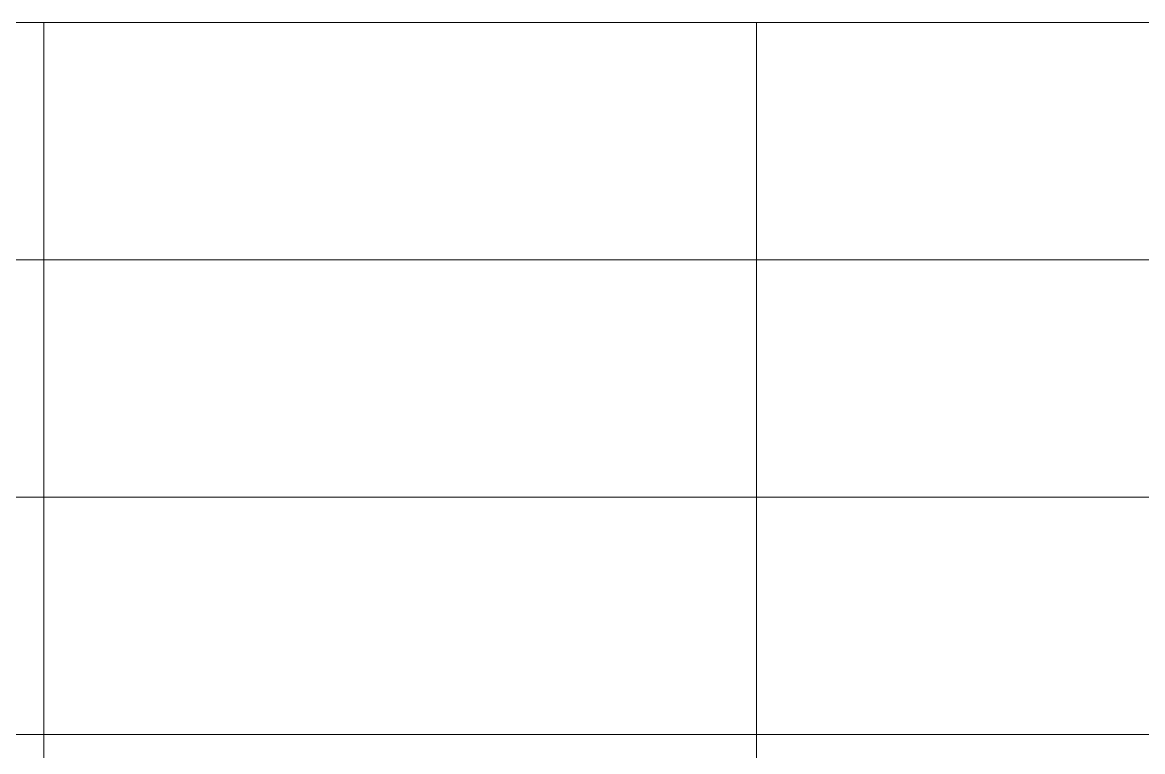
# Model space of a CAD drawing. Header units: millimetres. Extents: x -149347 to 251215, y -2929184 to -2541447.
# Drawn here: x -4453 to -1548, y -2737476 to -2735583 of the extents above; entities that cross this region are included whole.
import ezdxf

# ---------------------------------------------------------------- set-up
doc = ezdxf.new("R2010")
doc.units = ezdxf.units.MM

# ---------------------------------------------------------------- blocks, each defined once
blk = doc.blocks.new('mekteb')
at = {"linetype": 'Continuous', "lineweight": 15}
for p, q in [((124843.3, -1843866.5), (124843.3, -1849366.4)), ((126343.3, -1843866.5), (126343.3, -1849366.4)), ((120843.4, -1844366.5), (127343.3, -1844366.5)), ((120843.4, -1844866.5), (139343.2, -1844866.5)), ((120843.4, -1845366.5), (127343.3, -1845366.5))]:
    blk.add_line(p, q, dxfattribs=at)
blk.add_lwpolyline([(120843.4, -1849366.4), (139343.2, -1849366.4), (139343.2, -1843866.5), (120843.4, -1843866.5)], close=True, dxfattribs=at)

msp = doc.modelspace()

# ---------------------------------------------------------------- block references
at = {"lineweight": 15, "xscale": 1.231989664189701, "yscale": 1.231989664189701, "zscale": 1.231989664189701}
msp.add_blockref('mekteb', (-158203.61481, -463958.88206), dxfattribs=at)

doc.saveas('drawing.dxf')
